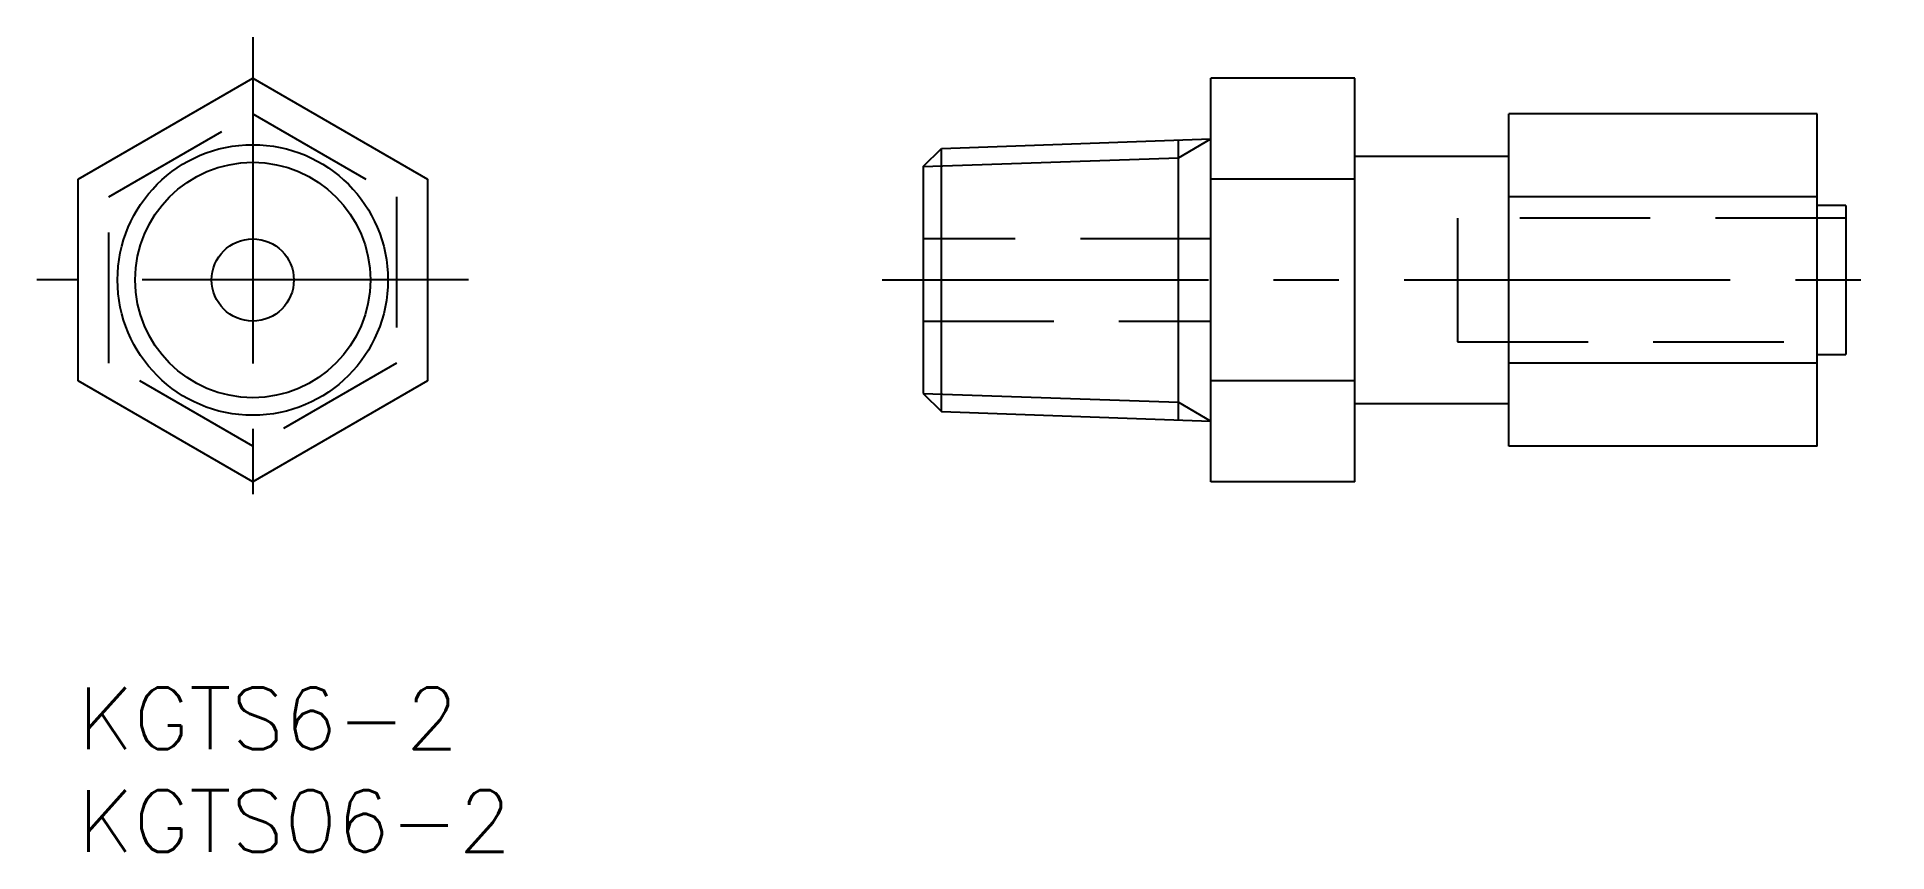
# Model space of a CAD drawing. Extents: x -2 to 88, y -8 to 31.6.
import ezdxf

# ---------------------------------------------------------------- set-up
doc = ezdxf.new("R2010")
doc.units = 0
doc.header["$LTSCALE"] = 0.5
doc.linetypes.add('CENTER', pattern=[50.8, 31.75, -6.35, 6.35, -6.35])
doc.linetypes.add('DASHED', pattern=[19.05, 12.7, -6.35])
for name, color, linetype in [('MSM_CENTER', 1, 'CENTER'), ('MSM_CONTINUOUS', 7, 'CONTINUOUS'), ('MSM_DASHED', 4, 'DASHED'), ('MSM_NARROW', 5, 'CONTINUOUS'), ('MSM_PART_NUMBER', 7, 'CONTINUOUS')]:
    doc.layers.add(name, color=color, linetype=linetype)
doc.styles.get("Standard").update_dxf_attribs({"font": 'txt.shx', "height": 2, "bigfont": 'bigfont.shx'})

# ---------------------------------------------------------------- blocks, each defined once
blk = doc.blocks.new('*U13')
at = {"layer": 'MSM_PART_NUMBER'}
blk.add_text('KGTS6-2', height=3, dxfattribs=at).set_placement((0, -3))
blk = doc.blocks.new('*U14')
at = {"layer": 'MSM_PART_NUMBER'}
blk.add_text('KGTS06-2', height=3, dxfattribs=at).set_placement((0, -8))

msp = doc.modelspace()

# ---------------------------------------------------------------- linework, layer by layer
at = {"layer": 'MSM_CENTER'}
for p, q in [((8.5, 31.63), (8.5, 8)), ((19, 19.815), (-2, 19.815)), ((39.129, 19.815), (88.029, 19.815))]:
    msp.add_line(p, q, dxfattribs=at)
at = {"layer": 'MSM_CONTINUOUS'}
for p, q in [((0, 24.722), (8.5, 29.63)), ((8.5, 29.63), (17, 24.722)), ((55.129, 10), (55.129, 29.63)), ((62.129, 29.63), (55.129, 29.63)), ((62.129, 10), (62.129, 29.63)), ((69.629, 11.732), (69.629, 27.898)), ((84.629, 27.898), (69.629, 27.898)), ((84.629, 11.732), (84.629, 27.898)), ((41.129, 25.328), (42.016, 26.215)), ((42.016, 26.215), (55.129, 26.672)), ((42.016, 13.415), (42.016, 26.215)), ((53.551, 13.013), (53.551, 26.617)), ((41.129, 25.328), (41.129, 14.302)), ((69.629, 25.815), (62.129, 25.815)), ((0, 14.907), (0, 24.722)), ((17, 24.722), (17, 14.907)), ((62.129, 24.722), (55.129, 24.722)), ((84.629, 23.856), (69.629, 23.856)), ((86.029, 23.44), (84.629, 23.44)), ((86.029, 23.44), (86.029, 16.19)), ((84.629, 15.774), (69.629, 15.774)), ((84.629, 16.19), (86.029, 16.19)), ((8.5, 10), (0, 14.907)), ((17, 14.907), (8.5, 10)), ((62.129, 14.907), (55.129, 14.907)), ((41.129, 14.302), (42.016, 13.415)), ((62.129, 13.815), (69.629, 13.815)), ((42.016, 13.415), (55.129, 12.957)), ((84.629, 11.732), (69.629, 11.732)), ((62.129, 10), (55.129, 10))]:
    msp.add_line(p, q, dxfattribs=at)
for radius in [6.579, 2]:
    msp.add_circle((8.5, 19.815), radius, dxfattribs=at)
at = {"layer": 'MSM_DASHED'}
for p, q in [((1.5, 23.856), (8.5, 27.898)), ((8.5, 27.898), (15.5, 23.856)), ((1.5, 15.774), (1.5, 23.856)), ((15.5, 23.856), (15.5, 15.774)), ((86.029, 22.815), (67.129, 22.815)), ((67.129, 22.815), (67.129, 16.815)), ((55.129, 21.815), (41.129, 21.815)), ((41.129, 17.815), (55.129, 17.815)), ((67.129, 16.815), (86.029, 16.815)), ((8.5, 11.732), (1.5, 15.774)), ((15.5, 15.774), (8.5, 11.732))]:
    msp.add_line(p, q, dxfattribs=at)
at = {"layer": 'MSM_NARROW'}
for p, q in [((53.551, 25.761), (55.129, 26.672)), ((41.129, 25.328), (53.551, 25.761)), ((41.129, 14.302), (53.551, 13.869)), ((53.551, 13.869), (55.129, 12.957))]:
    msp.add_line(p, q, dxfattribs=at)
msp.add_circle((8.5, 19.815), 5.723, dxfattribs=at)

# ---------------------------------------------------------------- block references
at = {"layer": 'MSM_CONTINUOUS'}
for name in ['*U13', '*U14']:
    msp.add_blockref(name, (0, 0), dxfattribs=at)

doc.saveas('drawing.dxf')
